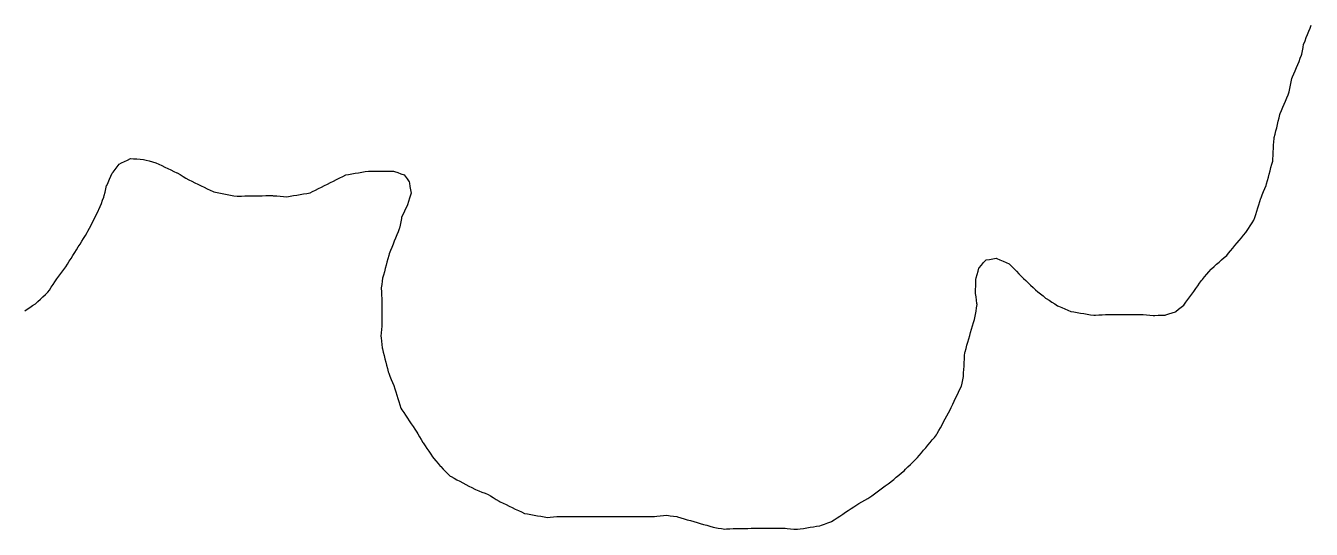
# Model space of a CAD drawing. Header units: millimetres. Extents: x 0 to 3094, y 578 to 2491.
# Drawn here: x 381.1 to 762.5, y 1124.9 to 1274.4 of the extents above; entities that cross this region are included whole.
import ezdxf

# ---------------------------------------------------------------- set-up
doc = ezdxf.new("R2010")
doc.units = ezdxf.units.MM
doc.layers.add('ALL_ISLANDS', color=7, linetype='Continuous')
doc.layers.add('OUTLINE_ISLAND_03', color=7, linetype='Continuous')

msp = doc.modelspace()

# ---------------------------------------------------------------- linework, layer by layer
at = {"layer": 'ALL_ISLANDS'}
msp.add_lwpolyline([(380.8049, 1189.7782), (381.4873, 1190.2256), (382.3236, 1190.7739), (383.1599, 1191.3222), (383.9962, 1191.8705), (384.0109, 1191.8842), (384.7444, 1192.5638), (385.4779, 1193.2435), (386.2115, 1193.9232), (386.945, 1194.6028), (387.6785, 1195.2825), (388.1124, 1195.932), (388.6679, 1196.7635), (389.2233, 1197.5951), (389.7788, 1198.4266), (390.3343, 1199.2581), (390.9134, 1200.0191), (391.5189, 1200.8149), (392.1245, 1201.6107), (392.73, 1202.4065), (392.9832, 1202.812), (393.5129, 1203.6602), (394.0425, 1204.5084), (394.5721, 1205.3567), (395.1018, 1206.2049), (395.6314, 1207.0531), (396.161, 1207.9013), (396.6907, 1208.7495), (397.2203, 1209.5978), (397.75, 1210.446), (398.2796, 1211.2942), (398.8092, 1212.1424), (399.3389, 1212.9907), (399.5707, 1213.4481), (400.0229, 1214.3401), (400.475, 1215.232), (400.9271, 1216.124), (401.3792, 1217.016), (401.8313, 1217.9079), (402.2835, 1218.7999), (402.7356, 1219.6918), (402.7881, 1219.8221), (403.1623, 1220.7495), (403.5364, 1221.6768), (403.9105, 1222.6042), (404.2847, 1223.5316), (404.4023, 1224.0279), (404.6329, 1225.001), (404.8635, 1225.974), (405.094, 1226.9471), (405.1236, 1227.0137), (405.5297, 1227.9276), (405.9357, 1228.8414), (406.3418, 1229.7553), (406.7478, 1230.6691), (406.9999, 1230.9922), (407.615, 1231.7807), (408.23, 1232.5691), (408.8451, 1233.3576), (409.5132, 1233.6832), (410.4121, 1234.1213), (411.311, 1234.5594), (412.2099, 1234.9974), (413.0385, 1234.9435), (414.0364, 1234.8785), (415.0343, 1234.8135), (416.0321, 1234.7485), (416.8094, 1234.5353), (417.7738, 1234.2708), (418.7382, 1234.0063), (419.7026, 1233.7419), (420.5587, 1233.3354), (421.4621, 1232.9066), (422.3654, 1232.4777), (423.2688, 1232.0488), (424.1722, 1231.62), (425.0755, 1231.1911), (425.9789, 1230.7622), (426.0499, 1230.7202), (426.9106, 1230.2111), (427.7712, 1229.7019), (428.6319, 1229.1927), (429.4926, 1228.6836), (429.5115, 1228.6743), (430.41, 1228.2354), (431.3085, 1227.7964), (432.2071, 1227.3575), (433.1056, 1226.9186), (434.0041, 1226.4796), (434.9026, 1226.0407), (435.8011, 1225.6018), (436.6997, 1225.1629), (436.9273, 1225.1184), (437.9088, 1224.9267), (438.8902, 1224.7349), (439.8717, 1224.5432), (440.8531, 1224.3515), (441.8346, 1224.1598), (442.816, 1223.9681), (443.7975, 1223.7764), (444.1379, 1223.7934), (445.1366, 1223.8436), (446.1354, 1223.8937), (447.1341, 1223.9439), (447.2954, 1223.9447), (448.2954, 1223.95), (449.2954, 1223.9554), (450.2954, 1223.9607), (451.2953, 1223.966), (452.2953, 1223.9713), (453.2953, 1223.9767), (454.2953, 1223.982), (454.5633, 1223.9611), (455.5603, 1223.8834), (456.5572, 1223.8056), (457.5542, 1223.7279), (458.5512, 1223.6502), (459.535, 1223.8141), (460.5214, 1223.9784), (461.5078, 1224.1427), (462.4942, 1224.307), (463.4806, 1224.4713), (464.467, 1224.6356), (465.4535, 1224.7999), (466.2064, 1225.1787), (467.0998, 1225.628), (467.9931, 1226.0774), (468.8865, 1226.5267), (469.7798, 1226.9761), (470.6732, 1227.4255), (471.5665, 1227.8748), (472.4599, 1228.3242), (473.3532, 1228.7736), (474.2466, 1229.2229), (475.1399, 1229.6723), (476.0333, 1230.1216), (476.845, 1230.2629), (477.8302, 1230.4343), (478.8154, 1230.6057), (479.8006, 1230.7772), (480.7858, 1230.9486), (481.771, 1231.12), (482.7562, 1231.2914), (483.2599, 1231.2863), (484.2599, 1231.2762), (485.2598, 1231.2662), (486.2598, 1231.2561), (487.2597, 1231.246), (488.2597, 1231.2359), (489.2596, 1231.2258), (490.2596, 1231.2157), (490.5328, 1231.1251), (491.482, 1230.8104), (492.4312, 1230.4956), (493.3803, 1230.1809), (493.6885, 1229.7506), (494.2709, 1228.9377), (494.8532, 1228.1247), (494.9302, 1227.6769), (495.0996, 1226.6913), (495.269, 1225.7058), (495.4384, 1224.7202), (495.2676, 1224.1495), (494.9809, 1223.1914), (494.6942, 1222.2334), (494.4075, 1221.2754), (494.3436, 1221.1426), (493.9097, 1220.2417), (493.4758, 1219.3407), (493.0419, 1218.4397), (492.608, 1217.5388), (492.5464, 1217.219), (492.3573, 1216.237), (492.1681, 1215.2551), (491.979, 1214.2731), (491.9361, 1214.1667), (491.5626, 1213.2391), (491.189, 1212.3115), (490.8155, 1211.3838), (490.442, 1210.4562), (490.0684, 1209.5286), (489.6949, 1208.601), (489.3213, 1207.6734), (488.9478, 1206.7458), (488.7989, 1206.193), (488.5388, 1205.2274), (488.2787, 1204.2619), (488.0185, 1203.2963), (487.7584, 1202.3307), (487.4983, 1201.3651), (487.2382, 1200.3996), (486.978, 1199.434), (486.853, 1198.5876), (486.707, 1197.5983), (486.5609, 1196.6091), (486.5681, 1196.4602), (486.6165, 1195.4614), (486.6648, 1194.4626), (486.7132, 1193.4637), (486.7616, 1192.4649), (486.7628, 1191.6902), (486.7643, 1190.6902), (486.7658, 1189.6902), (486.7672, 1188.6902), (486.7687, 1187.6902), (486.7702, 1186.6902), (486.7717, 1185.6902), (486.7307, 1185.197), (486.6479, 1184.2005), (486.5651, 1183.2039), (486.4822, 1182.2073), (486.5323, 1181.7615), (486.644, 1180.7678), (486.7557, 1179.774), (486.8674, 1178.7803), (486.9511, 1178.4445), (487.193, 1177.4742), (487.4349, 1176.5039), (487.6768, 1175.5336), (487.9187, 1174.5633), (488.1606, 1173.593), (488.4025, 1172.6227), (488.6444, 1171.6524), (488.7962, 1171.276), (489.1703, 1170.3486), (489.5444, 1169.4212), (489.9185, 1168.4938), (490.2926, 1167.5665), (490.5828, 1166.6297), (490.8787, 1165.6745), (491.1745, 1164.7193), (491.4704, 1163.764), (491.7663, 1162.8088), (492.0622, 1161.8536), (492.3581, 1160.8984), (492.6789, 1160.4194), (493.2355, 1159.5886), (493.792, 1158.7577), (494.3485, 1157.9269), (494.905, 1157.0961), (495.4615, 1156.2652), (496.0181, 1155.4344), (496.5746, 1154.6036), (497.1311, 1153.7727), (497.4314, 1153.2549), (497.933, 1152.3899), (498.4347, 1151.5248), (498.9364, 1150.6598), (499.0122, 1150.5477), (499.5728, 1149.7195), (500.1333, 1148.8914), (500.6939, 1148.0633), (501.2544, 1147.2351), (501.8149, 1146.407), (502.1737, 1145.9678), (502.8062, 1145.1933), (503.4388, 1144.4188), (504.0714, 1143.6443), (504.2143, 1143.5037), (504.9269, 1142.8021), (505.6395, 1142.1005), (506.352, 1141.3989), (507.0646, 1140.6973), (507.2834, 1140.5808), (508.166, 1140.1106), (509.0486, 1139.6404), (509.9311, 1139.1702), (510.8137, 1138.7), (511.6963, 1138.2298), (512.5788, 1137.7596), (513.4614, 1137.2894), (514.3439, 1136.8192), (514.5911, 1136.7192), (515.5182, 1136.3442), (516.4452, 1135.9693), (517.3722, 1135.5943), (518.2993, 1135.2193), (518.9521, 1134.8234), (519.8071, 1134.3048), (520.6621, 1133.7862), (521.5172, 1133.2677), (521.8605, 1133.101), (522.7602, 1132.6644), (523.6599, 1132.2279), (524.5595, 1131.7913), (525.4592, 1131.3547), (526.3588, 1130.9181), (527.2585, 1130.4815), (528.1582, 1130.0449), (529.0578, 1129.6084), (529.9971, 1129.45), (530.9832, 1129.2838), (531.9693, 1129.1175), (532.9554, 1128.9513), (533.9415, 1128.7851), (534.9275, 1128.6188), (535.9136, 1128.4526), (536.6664, 1128.5115), (537.6633, 1128.5896), (538.6602, 1128.6677), (539.6572, 1128.7458), (540.6318, 1128.7459), (541.6318, 1128.7459), (542.6318, 1128.746), (543.6318, 1128.7461), (544.6318, 1128.7462), (545.6318, 1128.7462), (546.6318, 1128.7463), (547.6318, 1128.7464), (548.6318, 1128.7464), (549.6318, 1128.7465), (550.6318, 1128.7466), (551.6318, 1128.7466), (552.6318, 1128.7467), (553.6318, 1128.7468), (554.6318, 1128.7469), (555.6318, 1128.7469), (556.6318, 1128.747), (557.6318, 1128.7471), (558.6318, 1128.7471), (559.6318, 1128.7472), (560.6318, 1128.7473), (561.6318, 1128.7473), (562.6318, 1128.7474), (563.6318, 1128.7475), (564.6318, 1128.7476), (565.6318, 1128.7476), (566.6318, 1128.7477), (567.6318, 1128.7478), (568.3595, 1128.8122), (569.3556, 1128.9003), (570.3517, 1128.9884), (571.3478, 1129.0766), (572.2581, 1128.9512), (573.2488, 1128.8149), (574.2394, 1128.6785), (574.5051, 1128.6011), (575.4653, 1128.3215), (576.4254, 1128.042), (577.3855, 1127.7624), (578.3456, 1127.4828), (579.3057, 1127.2032), (580.2659, 1126.9236), (581.226, 1126.644), (582.1861, 1126.3644), (583.1462, 1126.0849), (584.1064, 1125.8053), (585.0665, 1125.5257), (585.569, 1125.4451), (586.5564, 1125.2868), (587.5438, 1125.1285), (588.5312, 1124.9701), (588.9895, 1124.9984), (589.9876, 1125.0599), (590.9857, 1125.1214), (591.9838, 1125.183), (592.3738, 1125.184), (593.3738, 1125.1865), (594.3738, 1125.1891), (595.3738, 1125.1916), (596.3738, 1125.1942), (597.3738, 1125.1967), (598.3738, 1125.1993), (599.3738, 1125.2018), (600.3738, 1125.2044), (601.3738, 1125.2069), (602.3738, 1125.2095), (603.3738, 1125.212), (604.3738, 1125.2146), (605.3738, 1125.2171), (606.3738, 1125.2197), (607.0431, 1125.1615), (608.0393, 1125.0749), (609.0356, 1124.9883), (610.0318, 1124.9017), (610.8236, 1125.0282), (611.8111, 1125.1859), (612.7986, 1125.3437), (613.786, 1125.5015), (614.7735, 1125.6592), (615.761, 1125.817), (616.7485, 1125.9748), (617.1803, 1126.1267), (618.1236, 1126.4585), (619.0669, 1126.7904), (620.0103, 1127.1222), (620.1364, 1127.205), (620.9726, 1127.7535), (621.8087, 1128.3019), (622.6449, 1128.8504), (623.4811, 1129.3989), (624.3172, 1129.9474), (625.1534, 1130.4959), (625.9896, 1131.0443), (626.8257, 1131.5928), (627.6619, 1132.1413), (628.3169, 1132.5186), (629.1834, 1133.0178), (630.0499, 1133.5169), (630.9165, 1134.0161), (631.2801, 1134.2807), (632.0886, 1134.8692), (632.8971, 1135.4577), (633.7056, 1136.0461), (634.5142, 1136.6346), (635.3227, 1137.2231), (636.1312, 1137.8115), (636.9397, 1138.4), (637.7483, 1138.9885), (637.8515, 1139.0748), (638.6188, 1139.716), (639.3861, 1140.3573), (640.1534, 1140.9986), (640.9207, 1141.6399), (641.6881, 1142.2811), (642.1329, 1142.721), (642.8441, 1143.424), (643.5552, 1144.1271), (644.2663, 1144.8301), (644.9775, 1145.5332), (645.6886, 1146.2363), (646.1951, 1146.8414), (646.837, 1147.6083), (647.4788, 1148.3751), (648.1206, 1149.1419), (648.7625, 1149.9088), (649.4043, 1150.6756), (650.0462, 1151.4424), (650.688, 1152.2093), (651.3299, 1152.9761), (651.5189, 1153.3242), (651.9962, 1154.203), (652.4734, 1155.0817), (652.9507, 1155.9605), (653.4279, 1156.8393), (653.9052, 1157.718), (654.3825, 1158.5968), (654.8597, 1159.4755), (655.337, 1160.3543), (655.6994, 1161.1134), (656.1303, 1162.0158), (656.5612, 1162.9182), (656.9921, 1163.8206), (657.423, 1164.723), (657.8539, 1165.6255), (658.2848, 1166.5279), (658.7157, 1167.4303), (658.8859, 1168.2824), (659.0818, 1169.263), (659.2778, 1170.2436), (659.2874, 1170.3946), (659.3509, 1171.3926), (659.4145, 1172.3906), (659.478, 1173.3886), (659.5416, 1174.3865), (659.6051, 1175.3845), (659.6687, 1176.3825), (659.7322, 1177.3805), (659.8005, 1177.6194), (660.0753, 1178.5809), (660.3502, 1179.5424), (660.625, 1180.5039), (660.8998, 1181.4654), (661.1747, 1182.4268), (661.4495, 1183.3883), (661.7243, 1184.3498), (661.9991, 1185.3113), (662.274, 1186.2728), (662.5488, 1187.2343), (662.8236, 1188.1958), (662.8972, 1188.6525), (663.0563, 1189.6397), (663.2154, 1190.627), (663.3745, 1191.6143), (663.3246, 1191.9772), (663.1883, 1192.9679), (663.0521, 1193.9586), (662.9159, 1194.9492), (662.918, 1195.1236), (662.9298, 1196.1235), (662.9416, 1197.1234), (662.9535, 1198.1234), (662.9653, 1199.1233), (663.0987, 1199.5977), (663.3695, 1200.5604), (663.6402, 1201.523), (663.9109, 1202.4857), (663.9937, 1202.5824), (664.6439, 1203.3422), (665.2941, 1204.1019), (665.9444, 1204.8616), (666.0898, 1204.8857), (667.0764, 1205.049), (668.063, 1205.2123), (669.0496, 1205.3755), (669.2148, 1205.303), (670.1306, 1204.9012), (671.0463, 1204.4995), (671.962, 1204.0977), (672.8778, 1203.6959), (672.9333, 1203.64), (673.638, 1202.9304), (674.3426, 1202.2208), (675.0473, 1201.5113), (675.7519, 1200.8017), (676.4566, 1200.0922), (677.1612, 1199.3826), (677.795, 1198.7781), (678.5187, 1198.088), (679.2423, 1197.3978), (679.966, 1196.7076), (680.6897, 1196.0175), (681.373, 1195.4619), (682.149, 1194.8311), (682.9249, 1194.2003), (683.7008, 1193.5695), (683.8885, 1193.448), (684.7279, 1192.9046), (685.5674, 1192.3612), (686.4069, 1191.8178), (687.2463, 1191.2744), (687.5267, 1191.157), (688.4491, 1190.7707), (689.3714, 1190.3844), (690.2938, 1189.9981), (691.2162, 1189.6118), (692.0502, 1189.4686), (693.0358, 1189.2995), (694.0214, 1189.1303), (695.007, 1188.9612), (695.9926, 1188.792), (696.9782, 1188.6228), (697.9637, 1188.4537), (698.5071, 1188.489), (699.5049, 1188.554), (700.5028, 1188.619), (701.5007, 1188.6839), (702.0605, 1188.6854), (703.0605, 1188.688), (704.0605, 1188.6906), (705.0605, 1188.6932), (706.0605, 1188.6958), (707.0605, 1188.6984), (708.0605, 1188.701), (709.0605, 1188.7036), (710.0605, 1188.7062), (711.0605, 1188.7087), (712.0605, 1188.7113), (712.597, 1188.6663), (713.5935, 1188.5827), (714.59, 1188.4991), (715.5865, 1188.4155), (716.1218, 1188.4314), (717.1213, 1188.4613), (718.1209, 1188.4911), (719.1205, 1188.5209), (719.3184, 1188.5831), (720.2724, 1188.883), (721.2263, 1189.1829), (722.1803, 1189.4827), (722.3433, 1189.6116), (723.1278, 1190.2317), (723.9123, 1190.8519), (724.6968, 1191.472), (724.7158, 1191.4985), (725.3, 1192.3102), (725.8841, 1193.1218), (726.4683, 1193.9335), (727.0524, 1194.7451), (727.6366, 1195.5567), (728.2207, 1196.3684), (728.8049, 1197.18), (729.389, 1197.9917), (729.9732, 1198.8033), (730.2272, 1199.1056), (730.8705, 1199.8712), (731.5139, 1200.6367), (732.1572, 1201.4023), (732.8006, 1202.1679), (732.91, 1202.2642), (733.6605, 1202.9251), (734.411, 1203.5859), (735.1616, 1204.2467), (735.9121, 1204.9076), (736.6626, 1205.5684), (737.4131, 1206.2292), (737.939, 1206.8565), (738.5815, 1207.6228), (739.224, 1208.3891), (739.8664, 1209.1554), (740.5089, 1209.9217), (741.1514, 1210.688), (741.7938, 1211.4544), (742.4363, 1212.2207), (743.0788, 1212.987), (743.3252, 1213.3707), (743.8655, 1214.2121), (744.4059, 1215.0535), (744.9463, 1215.8949), (745.4867, 1216.7364), (745.7198, 1217.4686), (746.0233, 1218.4214), (746.3267, 1219.3743), (746.6302, 1220.3271), (746.9336, 1221.28), (747.2371, 1222.2328), (747.5406, 1223.1856), (747.6011, 1223.3339), (747.979, 1224.2597), (748.3569, 1225.1856), (748.7349, 1226.1114), (749.1128, 1227.0372), (749.24, 1227.5062), (749.5017, 1228.4714), (749.7634, 1229.4365), (750.0251, 1230.4017), (750.2868, 1231.3668), (750.5485, 1232.332), (750.8102, 1233.2971), (751.0719, 1234.2623), (751.1107, 1234.9445), (751.1675, 1235.9429), (751.2243, 1236.9413), (751.2812, 1237.9396), (751.338, 1238.938), (751.3948, 1239.9364), (751.4516, 1240.9348), (751.5252, 1241.2371), (751.762, 1242.2087), (751.9988, 1243.1802), (752.2356, 1244.1518), (752.4723, 1245.1234), (752.7091, 1246.0949), (752.9459, 1247.0665), (753.1826, 1248.0381), (753.3133, 1248.3543), (753.6952, 1249.2785), (754.0771, 1250.2027), (754.459, 1251.1269), (754.8408, 1252.0511), (755.2227, 1252.9753), (755.6046, 1253.8995), (755.9865, 1254.8237), (755.9899, 1254.8408), (756.1843, 1255.8217), (756.3787, 1256.8026), (756.5732, 1257.7835), (756.7676, 1258.7644), (756.957, 1259.2224), (757.3391, 1260.1465), (757.7212, 1261.0706), (758.1033, 1261.9947), (758.4854, 1262.9188), (758.8675, 1263.843), (759.2496, 1264.7671), (759.6317, 1265.6912), (759.6905, 1266.012), (759.871, 1266.9956), (760.0514, 1267.9791), (760.2319, 1268.9627), (760.2717, 1269.0619), (760.6442, 1269.9899), (761.0167, 1270.9179), (761.3893, 1271.8459), (761.7618, 1272.7739), (762.1343, 1273.702), (762.5068, 1274.63)], dxfattribs=at)
at = {"layer": 'OUTLINE_ISLAND_03'}
msp.add_lwpolyline([(380.8049, 1189.7782), (381.4873, 1190.2256), (382.3236, 1190.7739), (383.1599, 1191.3222), (383.9962, 1191.8705), (384.0109, 1191.8842), (384.7444, 1192.5638), (385.4779, 1193.2435), (386.2115, 1193.9232), (386.945, 1194.6028), (387.6785, 1195.2825), (388.1124, 1195.932), (388.6679, 1196.7635), (389.2233, 1197.5951), (389.7788, 1198.4266), (390.3343, 1199.2581), (390.9134, 1200.0191), (391.5189, 1200.8149), (392.1245, 1201.6107), (392.73, 1202.4065), (392.9832, 1202.812), (393.5129, 1203.6602), (394.0425, 1204.5084), (394.5721, 1205.3567), (395.1018, 1206.2049), (395.6314, 1207.0531), (396.161, 1207.9013), (396.6907, 1208.7495), (397.2203, 1209.5978), (397.75, 1210.446), (398.2796, 1211.2942), (398.8092, 1212.1424), (399.3389, 1212.9907), (399.5707, 1213.4481), (400.0229, 1214.3401), (400.475, 1215.232), (400.9271, 1216.124), (401.3792, 1217.016), (401.8313, 1217.9079), (402.2835, 1218.7999), (402.7356, 1219.6918), (402.7881, 1219.8221), (403.1623, 1220.7495), (403.5364, 1221.6768), (403.9105, 1222.6042), (404.2847, 1223.5316), (404.4023, 1224.0279), (404.6329, 1225.001), (404.8635, 1225.974), (405.094, 1226.9471), (405.1236, 1227.0137), (405.5297, 1227.9276), (405.9357, 1228.8414), (406.3418, 1229.7553), (406.7478, 1230.6691), (406.9999, 1230.9922), (407.615, 1231.7807), (408.23, 1232.5691), (408.8451, 1233.3576), (409.5132, 1233.6832), (410.4121, 1234.1213), (411.311, 1234.5594), (412.2099, 1234.9974), (413.0385, 1234.9435), (414.0364, 1234.8785), (415.0343, 1234.8135), (416.0321, 1234.7485), (416.8094, 1234.5353), (417.7738, 1234.2708), (418.7382, 1234.0063), (419.7026, 1233.7419), (420.5587, 1233.3354), (421.4621, 1232.9066), (422.3654, 1232.4777), (423.2688, 1232.0488), (424.1722, 1231.62), (425.0755, 1231.1911), (425.9789, 1230.7622), (426.0499, 1230.7202), (426.9106, 1230.2111), (427.7712, 1229.7019), (428.6319, 1229.1927), (429.4926, 1228.6836), (429.5115, 1228.6743), (430.41, 1228.2354), (431.3085, 1227.7964), (432.2071, 1227.3575), (433.1056, 1226.9186), (434.0041, 1226.4796), (434.9026, 1226.0407), (435.8011, 1225.6018), (436.6997, 1225.1629), (436.9273, 1225.1184), (437.9088, 1224.9267), (438.8902, 1224.7349), (439.8717, 1224.5432), (440.8531, 1224.3515), (441.8346, 1224.1598), (442.816, 1223.9681), (443.7975, 1223.7764), (444.1379, 1223.7934), (445.1366, 1223.8436), (446.1354, 1223.8937), (447.1341, 1223.9439), (447.2954, 1223.9447), (448.2954, 1223.95), (449.2954, 1223.9554), (450.2954, 1223.9607), (451.2953, 1223.966), (452.2953, 1223.9713), (453.2953, 1223.9767), (454.2953, 1223.982), (454.5633, 1223.9611), (455.5603, 1223.8834), (456.5572, 1223.8056), (457.5542, 1223.7279), (458.5512, 1223.6502), (459.535, 1223.8141), (460.5214, 1223.9784), (461.5078, 1224.1427), (462.4942, 1224.307), (463.4806, 1224.4713), (464.467, 1224.6356), (465.4535, 1224.7999), (466.2064, 1225.1787), (467.0998, 1225.628), (467.9931, 1226.0774), (468.8865, 1226.5267), (469.7798, 1226.9761), (470.6732, 1227.4255), (471.5665, 1227.8748), (472.4599, 1228.3242), (473.3532, 1228.7736), (474.2466, 1229.2229), (475.1399, 1229.6723), (476.0333, 1230.1216), (476.845, 1230.2629), (477.8302, 1230.4343), (478.8154, 1230.6057), (479.8006, 1230.7772), (480.7858, 1230.9486), (481.771, 1231.12), (482.7562, 1231.2914), (483.2599, 1231.2863), (484.2599, 1231.2762), (485.2598, 1231.2662), (486.2598, 1231.2561), (487.2597, 1231.246), (488.2597, 1231.2359), (489.2596, 1231.2258), (490.2596, 1231.2157), (490.5328, 1231.1251), (491.482, 1230.8104), (492.4312, 1230.4956), (493.3803, 1230.1809), (493.6885, 1229.7506), (494.2709, 1228.9377), (494.8532, 1228.1247), (494.9302, 1227.6769), (495.0996, 1226.6913), (495.269, 1225.7058), (495.4384, 1224.7202), (495.2676, 1224.1495), (494.9809, 1223.1914), (494.6942, 1222.2334), (494.4075, 1221.2754), (494.3436, 1221.1426), (493.9097, 1220.2417), (493.4758, 1219.3407), (493.0419, 1218.4397), (492.608, 1217.5388), (492.5464, 1217.219), (492.3573, 1216.237), (492.1681, 1215.2551), (491.979, 1214.2731), (491.9361, 1214.1667), (491.5626, 1213.2391), (491.189, 1212.3115), (490.8155, 1211.3838), (490.442, 1210.4562), (490.0684, 1209.5286), (489.6949, 1208.601), (489.3213, 1207.6734), (488.9478, 1206.7458), (488.7989, 1206.193), (488.5388, 1205.2274), (488.2787, 1204.2619), (488.0185, 1203.2963), (487.7584, 1202.3307), (487.4983, 1201.3651), (487.2382, 1200.3996), (486.978, 1199.434), (486.853, 1198.5876), (486.707, 1197.5983), (486.5609, 1196.6091), (486.5681, 1196.4602), (486.6165, 1195.4614), (486.6648, 1194.4626), (486.7132, 1193.4637), (486.7616, 1192.4649), (486.7628, 1191.6902), (486.7643, 1190.6902), (486.7658, 1189.6902), (486.7672, 1188.6902), (486.7687, 1187.6902), (486.7702, 1186.6902), (486.7717, 1185.6902), (486.7307, 1185.197), (486.6479, 1184.2005), (486.5651, 1183.2039), (486.4822, 1182.2073), (486.5323, 1181.7615), (486.644, 1180.7678), (486.7557, 1179.774), (486.8674, 1178.7803), (486.9511, 1178.4445), (487.193, 1177.4742), (487.4349, 1176.5039), (487.6768, 1175.5336), (487.9187, 1174.5633), (488.1606, 1173.593), (488.4025, 1172.6227), (488.6444, 1171.6524), (488.7962, 1171.276), (489.1703, 1170.3486), (489.5444, 1169.4212), (489.9185, 1168.4938), (490.2926, 1167.5665), (490.5828, 1166.6297), (490.8787, 1165.6745), (491.1745, 1164.7193), (491.4704, 1163.764), (491.7663, 1162.8088), (492.0622, 1161.8536), (492.3581, 1160.8984), (492.6789, 1160.4194), (493.2355, 1159.5886), (493.792, 1158.7577), (494.3485, 1157.9269), (494.905, 1157.0961), (495.4615, 1156.2652), (496.0181, 1155.4344), (496.5746, 1154.6036), (497.1311, 1153.7727), (497.4314, 1153.2549), (497.933, 1152.3899), (498.4347, 1151.5248), (498.9364, 1150.6598), (499.0122, 1150.5477), (499.5728, 1149.7195), (500.1333, 1148.8914), (500.6939, 1148.0633), (501.2544, 1147.2351), (501.8149, 1146.407), (502.1737, 1145.9678), (502.8062, 1145.1933), (503.4388, 1144.4188), (504.0714, 1143.6443), (504.2143, 1143.5037), (504.9269, 1142.8021), (505.6395, 1142.1005), (506.352, 1141.3989), (507.0646, 1140.6973), (507.2834, 1140.5808), (508.166, 1140.1106), (509.0486, 1139.6404), (509.9311, 1139.1702), (510.8137, 1138.7), (511.6963, 1138.2298), (512.5788, 1137.7596), (513.4614, 1137.2894), (514.3439, 1136.8192), (514.5911, 1136.7192), (515.5182, 1136.3442), (516.4452, 1135.9693), (517.3722, 1135.5943), (518.2993, 1135.2193), (518.9521, 1134.8234), (519.8071, 1134.3048), (520.6621, 1133.7862), (521.5172, 1133.2677), (521.8605, 1133.101), (522.7602, 1132.6644), (523.6599, 1132.2279), (524.5595, 1131.7913), (525.4592, 1131.3547), (526.3588, 1130.9181), (527.2585, 1130.4815), (528.1582, 1130.0449), (529.0578, 1129.6084), (529.9971, 1129.45), (530.9832, 1129.2838), (531.9693, 1129.1175), (532.9554, 1128.9513), (533.9415, 1128.7851), (534.9275, 1128.6188), (535.9136, 1128.4526), (536.6664, 1128.5115), (537.6633, 1128.5896), (538.6602, 1128.6677), (539.6572, 1128.7458), (540.6318, 1128.7459), (541.6318, 1128.7459), (542.6318, 1128.746), (543.6318, 1128.7461), (544.6318, 1128.7462), (545.6318, 1128.7462), (546.6318, 1128.7463), (547.6318, 1128.7464), (548.6318, 1128.7464), (549.6318, 1128.7465), (550.6318, 1128.7466), (551.6318, 1128.7466), (552.6318, 1128.7467), (553.6318, 1128.7468), (554.6318, 1128.7469), (555.6318, 1128.7469), (556.6318, 1128.747), (557.6318, 1128.7471), (558.6318, 1128.7471), (559.6318, 1128.7472), (560.6318, 1128.7473), (561.6318, 1128.7473), (562.6318, 1128.7474), (563.6318, 1128.7475), (564.6318, 1128.7476), (565.6318, 1128.7476), (566.6318, 1128.7477), (567.6318, 1128.7478), (568.3595, 1128.8122), (569.3556, 1128.9003), (570.3517, 1128.9884), (571.3478, 1129.0766), (572.2581, 1128.9512), (573.2488, 1128.8149), (574.2394, 1128.6785), (574.5051, 1128.6011), (575.4653, 1128.3215), (576.4254, 1128.042), (577.3855, 1127.7624), (578.3456, 1127.4828), (579.3057, 1127.2032), (580.2659, 1126.9236), (581.226, 1126.644), (582.1861, 1126.3644), (583.1462, 1126.0849), (584.1064, 1125.8053), (585.0665, 1125.5257), (585.569, 1125.4451), (586.5564, 1125.2868), (587.5438, 1125.1285), (588.5312, 1124.9701), (588.9895, 1124.9984), (589.9876, 1125.0599), (590.9857, 1125.1214), (591.9838, 1125.183), (592.3738, 1125.184), (593.3738, 1125.1865), (594.3738, 1125.1891), (595.3738, 1125.1916), (596.3738, 1125.1942), (597.3738, 1125.1967), (598.3738, 1125.1993), (599.3738, 1125.2018), (600.3738, 1125.2044), (601.3738, 1125.2069), (602.3738, 1125.2095), (603.3738, 1125.212), (604.3738, 1125.2146), (605.3738, 1125.2171), (606.3738, 1125.2197), (607.0431, 1125.1615), (608.0393, 1125.0749), (609.0356, 1124.9883), (610.0318, 1124.9017), (610.8236, 1125.0282), (611.8111, 1125.1859), (612.7986, 1125.3437), (613.786, 1125.5015), (614.7735, 1125.6592), (615.761, 1125.817), (616.7485, 1125.9748), (617.1803, 1126.1267), (618.1236, 1126.4585), (619.0669, 1126.7904), (620.0103, 1127.1222), (620.1364, 1127.205), (620.9726, 1127.7535), (621.8087, 1128.3019), (622.6449, 1128.8504), (623.4811, 1129.3989), (624.3172, 1129.9474), (625.1534, 1130.4959), (625.9896, 1131.0443), (626.8257, 1131.5928), (627.6619, 1132.1413), (628.3169, 1132.5186), (629.1834, 1133.0178), (630.0499, 1133.5169), (630.9165, 1134.0161), (631.2801, 1134.2807), (632.0886, 1134.8692), (632.8971, 1135.4577), (633.7056, 1136.0461), (634.5142, 1136.6346), (635.3227, 1137.2231), (636.1312, 1137.8115), (636.9397, 1138.4), (637.7483, 1138.9885), (637.8515, 1139.0748), (638.6188, 1139.716), (639.3861, 1140.3573), (640.1534, 1140.9986), (640.9207, 1141.6399), (641.6881, 1142.2811), (642.1329, 1142.721), (642.8441, 1143.424), (643.5552, 1144.1271), (644.2663, 1144.8301), (644.9775, 1145.5332), (645.6886, 1146.2363), (646.1951, 1146.8414), (646.837, 1147.6083), (647.4788, 1148.3751), (648.1206, 1149.1419), (648.7625, 1149.9088), (649.4043, 1150.6756), (650.0462, 1151.4424), (650.688, 1152.2093), (651.3299, 1152.9761), (651.5189, 1153.3242), (651.9962, 1154.203), (652.4734, 1155.0817), (652.9507, 1155.9605), (653.4279, 1156.8393), (653.9052, 1157.718), (654.3825, 1158.5968), (654.8597, 1159.4755), (655.337, 1160.3543), (655.6994, 1161.1134), (656.1303, 1162.0158), (656.5612, 1162.9182), (656.9921, 1163.8206), (657.423, 1164.723), (657.8539, 1165.6255), (658.2848, 1166.5279), (658.7157, 1167.4303), (658.8859, 1168.2824), (659.0818, 1169.263), (659.2778, 1170.2436), (659.2874, 1170.3946), (659.3509, 1171.3926), (659.4145, 1172.3906), (659.478, 1173.3886), (659.5416, 1174.3865), (659.6051, 1175.3845), (659.6687, 1176.3825), (659.7322, 1177.3805), (659.8005, 1177.6194), (660.0753, 1178.5809), (660.3502, 1179.5424), (660.625, 1180.5039), (660.8998, 1181.4654), (661.1747, 1182.4268), (661.4495, 1183.3883), (661.7243, 1184.3498), (661.9991, 1185.3113), (662.274, 1186.2728), (662.5488, 1187.2343), (662.8236, 1188.1958), (662.8972, 1188.6525), (663.0563, 1189.6397), (663.2154, 1190.627), (663.3745, 1191.6143), (663.3246, 1191.9772), (663.1883, 1192.9679), (663.0521, 1193.9586), (662.9159, 1194.9492), (662.918, 1195.1236), (662.9298, 1196.1235), (662.9416, 1197.1234), (662.9535, 1198.1234), (662.9653, 1199.1233), (663.0987, 1199.5977), (663.3695, 1200.5604), (663.6402, 1201.523), (663.9109, 1202.4857), (663.9937, 1202.5824), (664.6439, 1203.3422), (665.2941, 1204.1019), (665.9444, 1204.8616), (666.0898, 1204.8857), (667.0764, 1205.049), (668.063, 1205.2123), (669.0496, 1205.3755), (669.2148, 1205.303), (670.1306, 1204.9012), (671.0463, 1204.4995), (671.962, 1204.0977), (672.8778, 1203.6959), (672.9333, 1203.64), (673.638, 1202.9304), (674.3426, 1202.2208), (675.0473, 1201.5113), (675.7519, 1200.8017), (676.4566, 1200.0922), (677.1612, 1199.3826), (677.795, 1198.7781), (678.5187, 1198.088), (679.2423, 1197.3978), (679.966, 1196.7076), (680.6897, 1196.0175), (681.373, 1195.4619), (682.149, 1194.8311), (682.9249, 1194.2003), (683.7008, 1193.5695), (683.8885, 1193.448), (684.7279, 1192.9046), (685.5674, 1192.3612), (686.4069, 1191.8178), (687.2463, 1191.2744), (687.5267, 1191.157), (688.4491, 1190.7707), (689.3714, 1190.3844), (690.2938, 1189.9981), (691.2162, 1189.6118), (692.0502, 1189.4686), (693.0358, 1189.2995), (694.0214, 1189.1303), (695.007, 1188.9612), (695.9926, 1188.792), (696.9782, 1188.6228), (697.9637, 1188.4537), (698.5071, 1188.489), (699.5049, 1188.554), (700.5028, 1188.619), (701.5007, 1188.6839), (702.0605, 1188.6854), (703.0605, 1188.688), (704.0605, 1188.6906), (705.0605, 1188.6932), (706.0605, 1188.6958), (707.0605, 1188.6984), (708.0605, 1188.701), (709.0605, 1188.7036), (710.0605, 1188.7062), (711.0605, 1188.7087), (712.0605, 1188.7113), (712.597, 1188.6663), (713.5935, 1188.5827), (714.59, 1188.4991), (715.5865, 1188.4155), (716.1218, 1188.4314), (717.1213, 1188.4613), (718.1209, 1188.4911), (719.1205, 1188.5209), (719.3184, 1188.5831), (720.2724, 1188.883), (721.2263, 1189.1829), (722.1803, 1189.4827), (722.3433, 1189.6116), (723.1278, 1190.2317), (723.9123, 1190.8519), (724.6968, 1191.472), (724.7158, 1191.4985), (725.3, 1192.3102), (725.8841, 1193.1218), (726.4683, 1193.9335), (727.0524, 1194.7451), (727.6366, 1195.5567), (728.2207, 1196.3684), (728.8049, 1197.18), (729.389, 1197.9917), (729.9732, 1198.8033), (730.2272, 1199.1056), (730.8705, 1199.8712), (731.5139, 1200.6367), (732.1572, 1201.4023), (732.8006, 1202.1679), (732.91, 1202.2642), (733.6605, 1202.9251), (734.411, 1203.5859), (735.1616, 1204.2467), (735.9121, 1204.9076), (736.6626, 1205.5684), (737.4131, 1206.2292), (737.939, 1206.8565), (738.5815, 1207.6228), (739.224, 1208.3891), (739.8664, 1209.1554), (740.5089, 1209.9217), (741.1514, 1210.688), (741.7938, 1211.4544), (742.4363, 1212.2207), (743.0788, 1212.987), (743.3252, 1213.3707), (743.8655, 1214.2121), (744.4059, 1215.0535), (744.9463, 1215.8949), (745.4867, 1216.7364), (745.7198, 1217.4686), (746.0233, 1218.4214), (746.3267, 1219.3743), (746.6302, 1220.3271), (746.9336, 1221.28), (747.2371, 1222.2328), (747.5406, 1223.1856), (747.6011, 1223.3339), (747.979, 1224.2597), (748.3569, 1225.1856), (748.7349, 1226.1114), (749.1128, 1227.0372), (749.24, 1227.5062), (749.5017, 1228.4714), (749.7634, 1229.4365), (750.0251, 1230.4017), (750.2868, 1231.3668), (750.5485, 1232.332), (750.8102, 1233.2971), (751.0719, 1234.2623), (751.1107, 1234.9445), (751.1675, 1235.9429), (751.2243, 1236.9413), (751.2812, 1237.9396), (751.338, 1238.938), (751.3948, 1239.9364), (751.4516, 1240.9348), (751.5252, 1241.2371), (751.762, 1242.2087), (751.9988, 1243.1802), (752.2356, 1244.1518), (752.4723, 1245.1234), (752.7091, 1246.0949), (752.9459, 1247.0665), (753.1826, 1248.0381), (753.3133, 1248.3543), (753.6952, 1249.2785), (754.0771, 1250.2027), (754.459, 1251.1269), (754.8408, 1252.0511), (755.2227, 1252.9753), (755.6046, 1253.8995), (755.9865, 1254.8237), (755.9899, 1254.8408), (756.1843, 1255.8217), (756.3787, 1256.8026), (756.5732, 1257.7835), (756.7676, 1258.7644), (756.957, 1259.2224), (757.3391, 1260.1465), (757.7212, 1261.0706), (758.1033, 1261.9947), (758.4854, 1262.9188), (758.8675, 1263.843), (759.2496, 1264.7671), (759.6317, 1265.6912), (759.6905, 1266.012), (759.871, 1266.9956), (760.0514, 1267.9791), (760.2319, 1268.9627), (760.2717, 1269.0619), (760.6442, 1269.9899), (761.0167, 1270.9179), (761.3893, 1271.8459), (761.7618, 1272.7739), (762.1343, 1273.702), (762.5068, 1274.63)], dxfattribs=at)

doc.saveas('drawing.dxf')
